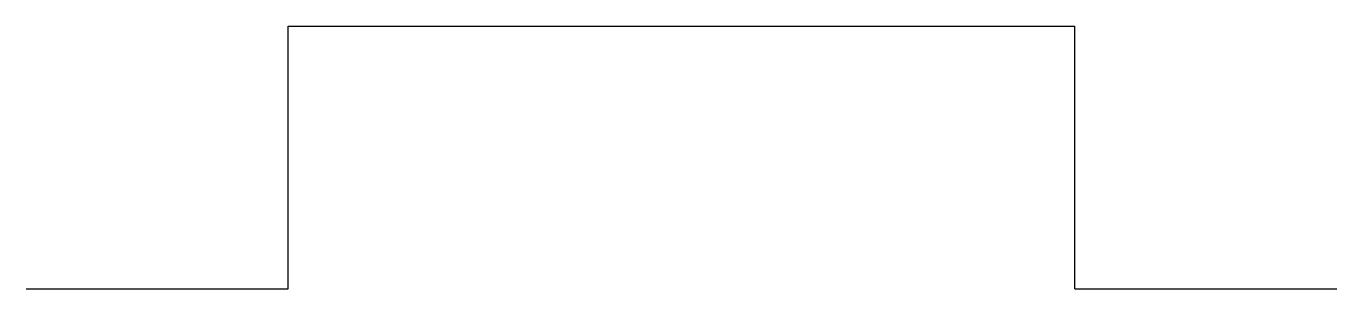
# Model space of a CAD drawing. Header units: millimetres. Extents: x 0 to 30, y 4 to 10.
import ezdxf

# ---------------------------------------------------------------- set-up
doc = ezdxf.new("R2010")
doc.units = ezdxf.units.MM
doc.header["$LTSCALE"] = 5
doc.linetypes.add('AUSGEZOGEN', pattern=[0])

msp = doc.modelspace()

# ---------------------------------------------------------------- linework, layer by layer
at = {"color": 1, "linetype": 'AUSGEZOGEN', "lineweight": 25}
msp.add_line((6, 10), (24, 10), dxfattribs=at)
at = {"layer": 'DEFPOINTS', "color": 1, "linetype": 'AUSGEZOGEN', "lineweight": 25}
for p, q in [((6, 4), (6, 10)), ((24, 4), (24, 10)), ((0, 4), (6, 4)), ((24, 4), (30, 4))]:
    msp.add_line(p, q, dxfattribs=at)

doc.saveas('drawing.dxf')
